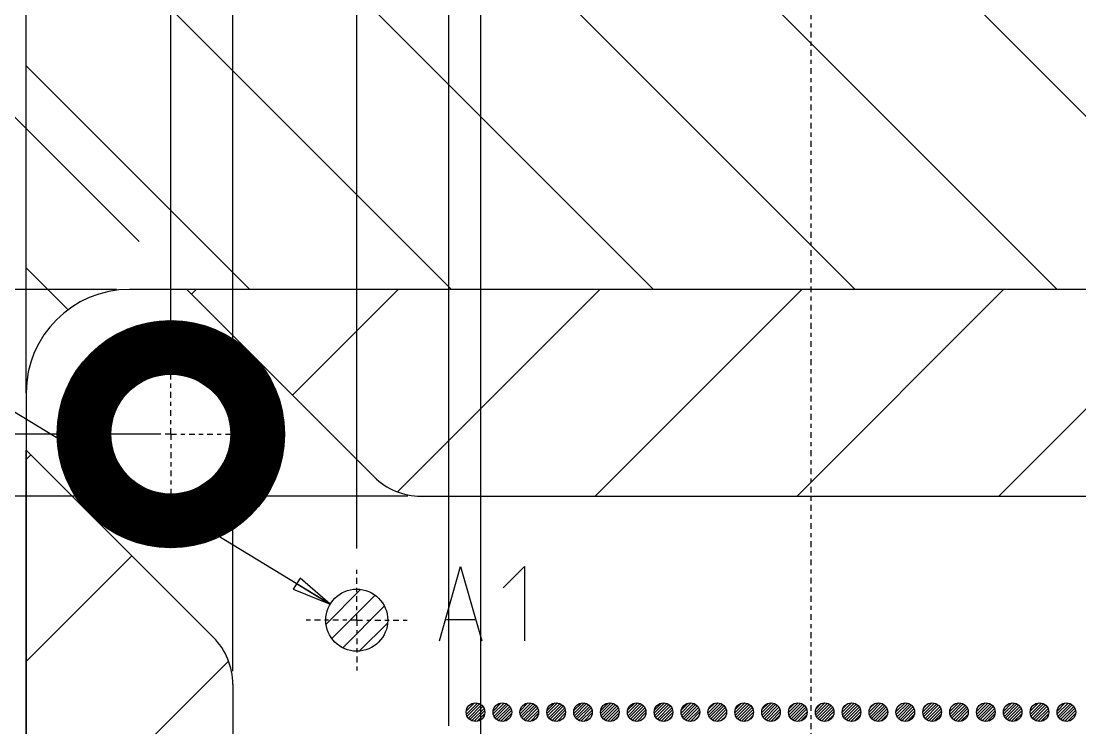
# Model space of a CAD drawing. Header units: inches. Extents: x 0 to 173, y 0 to 112.
# Drawn here: x 85.49 to 111.12, y 52.37 to 69.46 of the extents above; entities that cross this region are included whole.
import ezdxf

# ---------------------------------------------------------------- set-up
doc = ezdxf.new("R2010")
doc.units = ezdxf.units.IN
doc.header["$LTSCALE"] = 0.374
doc.header["$MEASUREMENT"] = 0
doc.linetypes.add('CENTER', pattern=[0.6, 0.375, -0.075, 0.075, -0.075])
doc.layers.get('0').update_dxf_attribs({"linetype": 'CONTINUOUS'})
for name, color, linetype in [('TIU14065-00684-01_DXF_DIMENSION', 7, 'CONTINUOUS'), ('TIU14065-00684-01_FP_DXF_AXIS', 7, 'CONTINUOUS'), ('TIU14065-006DXF_CONTINUOUS_LINE', 7, 'CONTINUOUS')]:
    doc.layers.add(name, color=color, linetype=linetype)

# ---------------------------------------------------------------- blocks, each defined once
blk = doc.blocks.new('_CLOSED')
at = {"color": 0, "linetype": 'ByBlock'}
for p, q in [((0, 0), (-1, 0.167)), ((-1, 0.167), (-1, -0.167)), ((-1, -0.167), (0, 0)), ((-1, 0), (0, 0))]:
    blk.add_line(p, q, dxfattribs=at)

msp = doc.modelspace()

# ---------------------------------------------------------------- linework, layer by layer
at = {"layer": 'TIU14065-00684-01_DXF_DIMENSION', "color": 2, "linetype": 'Continuous'}
for p, q in [((85.616, 60.791), (85.616, 93.924)), ((89.116, 61.749), (89.116, 93.924)), ((90.616, 53.739), (90.616, 93.924)), ((95.841, 52.416), (95.841, 93.924)), ((93.616, 56.705), (93.616, 93.559)), ((96.616, 25.291), (96.616, 73.103)), ((88.348, 64.13), (83.02, 69.458)), ((92.975, 55.362), (72.156, 68.008)), ((87.798, 62.973), (73.949, 62.973)), ((88.798, 59.473), (77.84, 59.473)), ((94.85, 57.973), (81.799, 57.973))]:
    msp.add_line(p, q, dxfattribs=at)
at = {"layer": 'TIU14065-00684-01_FP_DXF_AXIS', "color": 7, "linetype": 'CENTER'}
for p, q in [((104.616, 43.973), (104.616, 90.932)), ((89.116, 59.473), (89.116, 61.431)), ((89.116, 59.473), (87.158, 59.473)), ((89.116, 59.473), (89.116, 57.515)), ((89.116, 59.473), (91.074, 59.473))]:
    msp.add_line(p, q, dxfattribs=at)
at = {"layer": 'TIU14065-00684-01_FP_DXF_AXIS', "color": 2, "linetype": 'CENTER'}
for q in [(93.616, 56.231), (92.358, 54.973), (93.616, 53.715), (94.874, 54.973)]:
    msp.add_line((93.616, 54.973), q, dxfattribs=at)
at = {"layer": 'TIU14065-006DXF_CONTINUOUS_LINE', "color": 7, "linetype": 'Continuous'}
for p, q in [((85.616, 60.473), (85.616, 90.263)), ((121.116, 62.973), (88.116, 62.973)), ((121.116, 62.973), (88.116, 62.973)), ((85.616, 60.473), (85.616, 27.473))]:
    msp.add_line(p, q, dxfattribs=at)
at = {"layer": 'TIU14065-006DXF_CONTINUOUS_LINE', "color": 2, "linetype": 'Continuous'}
for p, q in [((115.451, 62.973), (88.161, 90.263)), ((110.566, 62.973), (85.616, 87.923)), ((105.68, 62.973), (85.616, 83.038)), ((100.795, 62.973), (85.616, 78.153)), ((95.91, 62.973), (85.616, 73.267)), ((91.025, 62.973), (85.616, 68.382)), ((86.63, 62.483), (85.616, 63.497)), ((89.617, 62.861), (89.73, 62.973)), ((92.06, 60.418), (94.615, 62.973)), ((94.603, 58.076), (99.5, 62.973)), ((99.386, 57.973), (104.386, 62.973)), ((104.271, 57.973), (109.271, 62.973)), ((109.156, 57.973), (114.156, 62.973)), ((86.367, 59.488), (89.101, 62.222)), ((86.367, 59.457), (89.132, 62.222)), ((86.369, 59.52), (89.068, 62.22)), ((86.369, 59.429), (89.16, 62.22)), ((86.37, 59.4), (89.189, 62.218)), ((86.371, 59.553), (89.036, 62.218)), ((86.372, 59.371), (89.217, 62.216)), ((86.373, 59.586), (89.003, 62.216)), ((86.374, 59.343), (89.246, 62.215)), ((86.375, 59.618), (88.97, 62.214)), ((86.376, 59.314), (89.275, 62.213)), ((86.377, 59.651), (88.938, 62.211)), ((86.378, 59.285), (89.303, 62.211)), ((86.379, 59.684), (88.905, 62.209)), ((86.38, 59.257), (89.332, 62.209)), ((86.382, 59.716), (88.872, 62.207)), ((86.382, 59.228), (89.361, 62.207)), ((86.384, 59.749), (88.84, 62.205)), ((86.384, 59.199), (89.389, 62.205)), ((86.386, 59.782), (88.807, 62.203)), ((86.386, 59.171), (89.418, 62.203)), ((86.387, 59.142), (89.447, 62.201)), ((86.388, 59.814), (88.774, 62.201)), ((86.389, 59.114), (89.475, 62.199)), ((86.393, 59.85), (88.739, 62.196)), ((86.394, 59.088), (89.501, 62.194)), ((86.399, 59.063), (89.526, 62.189)), ((86.4, 59.888), (88.701, 62.189)), ((86.405, 59.037), (89.552, 62.184)), ((86.408, 59.926), (88.663, 62.181)), ((86.41, 59.012), (89.577, 62.179)), ((86.415, 58.986), (89.603, 62.174)), ((86.415, 59.964), (88.625, 62.173)), ((86.42, 58.961), (89.628, 62.169)), ((86.423, 60.002), (88.587, 62.166)), ((86.425, 58.935), (89.654, 62.164)), ((86.43, 58.91), (89.679, 62.159)), ((86.431, 60.04), (88.549, 62.158)), ((86.435, 58.884), (89.705, 62.154)), ((86.438, 60.078), (88.51, 62.151)), ((86.44, 58.859), (89.73, 62.149)), ((86.446, 60.116), (88.472, 62.143)), ((86.453, 60.155), (88.434, 62.135)), ((86.463, 60.194), (88.394, 62.126)), ((86.478, 60.241), (88.348, 62.111)), ((86.494, 60.287), (88.302, 62.095)), ((86.51, 60.333), (88.256, 62.079)), ((86.525, 60.379), (88.21, 62.063)), ((86.541, 60.425), (88.163, 62.048)), ((86.557, 60.472), (88.117, 62.032)), ((86.572, 60.518), (88.071, 62.016)), ((88.24, 60.628), (89.755, 62.144)), ((88.332, 60.689), (89.781, 62.139)), ((88.412, 60.74), (89.806, 62.134)), ((88.473, 60.769), (89.831, 62.128)), ((88.533, 60.799), (89.854, 62.12)), ((88.586, 60.821), (89.877, 62.113)), ((88.632, 60.837), (89.9, 62.105)), ((88.678, 60.853), (89.923, 62.097)), ((88.724, 60.868), (89.945, 62.089)), ((88.765, 60.879), (89.968, 62.082)), ((88.803, 60.886), (89.991, 62.074)), ((88.841, 60.894), (90.014, 62.066)), ((88.879, 60.901), (90.037, 62.058)), ((88.918, 60.909), (90.059, 62.051)), ((88.952, 60.912), (90.082, 62.043)), ((88.984, 60.915), (90.105, 62.035)), ((89.017, 60.917), (90.128, 62.028)), ((89.05, 60.919), (90.151, 62.02)), ((89.082, 60.921), (90.173, 62.011)), ((86.6, 60.576), (88.013, 61.989)), ((86.63, 60.636), (87.953, 61.959)), ((86.659, 60.696), (87.892, 61.93)), ((86.689, 60.757), (87.832, 61.9)), ((86.719, 60.817), (87.772, 61.87)), ((86.764, 60.892), (87.697, 61.825)), ((86.825, 60.984), (87.604, 61.764)), ((89.115, 60.923), (90.193, 62.001)), ((89.144, 60.921), (90.214, 61.991)), ((89.172, 60.919), (90.234, 61.981)), ((89.201, 60.918), (90.255, 61.971)), ((89.23, 60.916), (90.275, 61.961)), ((89.258, 60.914), (90.295, 61.951)), ((89.287, 60.912), (90.316, 61.941)), ((89.314, 60.909), (90.336, 61.931)), ((89.34, 60.904), (90.357, 61.921)), ((89.365, 60.899), (90.377, 61.911)), ((89.391, 60.894), (90.398, 61.901)), ((89.416, 60.889), (90.418, 61.89)), ((89.442, 60.884), (90.439, 61.88)), ((89.467, 60.878), (90.459, 61.87)), ((89.492, 60.873), (90.48, 61.86)), ((89.515, 60.865), (90.499, 61.849)), ((89.538, 60.858), (90.517, 61.837)), ((89.561, 60.85), (90.536, 61.825)), ((89.584, 60.842), (90.554, 61.812)), ((89.606, 60.835), (90.572, 61.8)), ((89.629, 60.827), (90.59, 61.788)), ((89.652, 60.819), (90.609, 61.776)), ((89.674, 60.811), (90.627, 61.764)), ((89.695, 60.801), (90.645, 61.751)), ((86.887, 61.076), (87.512, 61.702)), ((86.984, 61.204), (87.385, 61.605)), ((89.715, 60.791), (90.664, 61.739)), ((89.736, 60.781), (90.682, 61.727)), ((89.756, 60.771), (90.7, 61.715)), ((89.777, 60.76), (90.719, 61.702)), ((89.797, 60.75), (90.737, 61.69)), ((89.818, 60.74), (90.755, 61.678)), ((89.838, 60.73), (90.774, 61.666)), ((89.857, 60.718), (90.792, 61.653)), ((89.875, 60.706), (90.808, 61.639)), ((89.893, 60.694), (90.824, 61.625)), ((89.911, 60.682), (90.84, 61.61)), ((89.93, 60.669), (90.857, 61.596)), ((89.948, 60.657), (90.873, 61.582)), ((89.966, 60.645), (90.889, 61.568)), ((89.985, 60.633), (90.905, 61.553)), ((90.002, 60.62), (90.922, 61.539)), ((90.019, 60.606), (90.938, 61.525)), ((90.035, 60.591), (90.954, 61.511)), ((90.051, 60.577), (90.971, 61.496)), ((90.068, 60.563), (90.987, 61.482)), ((90.084, 60.549), (91.003, 61.468)), ((90.1, 60.534), (91.019, 61.454)), ((90.116, 60.52), (91.036, 61.439)), ((90.133, 60.506), (91.052, 61.425)), ((90.148, 60.491), (91.067, 61.41)), ((90.162, 60.474), (91.081, 61.394)), ((90.176, 60.458), (91.096, 61.377)), ((90.191, 60.442), (91.11, 61.361)), ((90.205, 60.425), (91.124, 61.345)), ((90.219, 60.409), (91.138, 61.328)), ((90.234, 60.393), (91.153, 61.312)), ((90.248, 60.377), (91.167, 61.296)), ((90.262, 60.36), (91.181, 61.28)), ((90.275, 60.343), (91.196, 61.263)), ((90.287, 60.324), (91.21, 61.247)), ((90.299, 60.306), (91.224, 61.231)), ((90.312, 60.288), (91.238, 61.215)), ((90.324, 60.269), (91.253, 61.198)), ((90.336, 60.251), (91.267, 61.182)), ((90.348, 60.233), (91.281, 61.166)), ((90.36, 60.215), (91.295, 61.15)), ((90.372, 60.196), (91.308, 61.131)), ((90.383, 60.176), (91.32, 61.113)), ((90.393, 60.155), (91.332, 61.095)), ((90.403, 60.135), (91.345, 61.077)), ((90.413, 60.114), (91.357, 61.058)), ((90.423, 60.094), (91.369, 61.04)), ((90.433, 60.073), (91.381, 61.022)), ((90.443, 60.053), (91.394, 61.003)), ((90.453, 60.032), (91.406, 60.985)), ((90.461, 60.01), (91.418, 60.967)), ((90.469, 59.987), (91.43, 60.948)), ((90.477, 59.965), (91.442, 60.93)), ((90.485, 59.942), (91.455, 60.912)), ((90.492, 59.919), (91.467, 60.894)), ((90.5, 59.896), (91.479, 60.875)), ((90.508, 59.873), (91.491, 60.857)), ((90.516, 59.851), (91.502, 60.838)), ((90.521, 59.825), (91.513, 60.817)), ((90.526, 59.8), (91.523, 60.797)), ((90.531, 59.774), (91.533, 60.776)), ((90.536, 59.749), (91.543, 60.756)), ((90.541, 59.723), (91.553, 60.735)), ((90.546, 59.698), (91.563, 60.715)), ((90.551, 59.673), (91.573, 60.694)), ((90.554, 59.645), (91.583, 60.674)), ((90.556, 59.617), (91.593, 60.653)), ((90.558, 59.588), (91.603, 60.633)), ((90.559, 59.375), (91.67, 60.486)), ((90.56, 59.559), (91.613, 60.613)), ((90.561, 59.408), (91.662, 60.509)), ((90.562, 59.531), (91.624, 60.592)), ((90.564, 59.502), (91.634, 60.572)), ((90.564, 59.441), (91.654, 60.531)), ((90.566, 59.473), (91.644, 60.551)), ((86.445, 58.833), (87.961, 60.349)), ((86.45, 58.808), (87.899, 60.257)), ((90.442, 58.892), (91.763, 60.212)), ((90.464, 58.944), (91.755, 60.235)), ((90.48, 58.99), (91.747, 60.258)), ((90.496, 59.037), (91.739, 60.281)), ((90.511, 59.083), (91.732, 60.303)), ((90.521, 59.124), (91.724, 60.326)), ((90.529, 59.162), (91.716, 60.349)), ((90.537, 59.2), (91.709, 60.372)), ((90.544, 59.238), (91.701, 60.395)), ((90.552, 59.276), (91.693, 60.417)), ((90.555, 59.31), (91.685, 60.44)), ((90.557, 59.343), (91.678, 60.463)), ((86.455, 58.782), (87.849, 60.177)), ((86.461, 58.757), (87.82, 60.116)), ((86.468, 58.735), (87.79, 60.056)), ((86.476, 58.712), (87.768, 60.003)), ((86.484, 58.689), (87.752, 59.957)), ((88.501, 56.798), (91.791, 60.088)), ((88.526, 56.793), (91.796, 60.063)), ((88.552, 56.787), (91.801, 60.037)), ((88.577, 56.782), (91.806, 60.012)), ((88.603, 56.777), (91.811, 59.986)), ((88.628, 56.772), (91.817, 59.961)), ((90.272, 58.6), (91.786, 60.114)), ((90.334, 58.692), (91.781, 60.139)), ((90.383, 58.771), (91.776, 60.165)), ((90.413, 58.832), (91.77, 60.189)), ((86.492, 58.666), (87.736, 59.911)), ((86.499, 58.643), (87.721, 59.865)), ((86.507, 58.621), (87.71, 59.824)), ((86.515, 58.598), (87.703, 59.786)), ((86.523, 58.575), (87.695, 59.747)), ((86.53, 58.552), (87.687, 59.709)), ((88.653, 56.767), (91.822, 59.935)), ((88.679, 56.762), (91.827, 59.91)), ((88.704, 56.757), (91.832, 59.884)), ((88.73, 56.752), (91.837, 59.859)), ((88.755, 56.747), (91.842, 59.833)), ((88.784, 56.745), (91.844, 59.805)), ((88.813, 56.743), (91.846, 59.776)), ((88.841, 56.741), (91.848, 59.748)), ((88.87, 56.739), (91.85, 59.719)), ((86.538, 58.529), (87.68, 59.671)), ((86.546, 58.507), (87.676, 59.637)), ((86.554, 58.484), (87.674, 59.605)), ((86.561, 58.461), (87.672, 59.572)), ((86.569, 58.438), (87.67, 59.539)), ((86.577, 58.416), (87.668, 59.507)), ((86.587, 58.396), (87.666, 59.474)), ((86.598, 58.375), (87.668, 59.445)), ((88.898, 56.737), (91.851, 59.69)), ((88.927, 56.735), (91.853, 59.662)), ((88.956, 56.734), (91.855, 59.633)), ((88.984, 56.732), (91.857, 59.604)), ((89.013, 56.73), (91.859, 59.576)), ((89.042, 56.728), (91.861, 59.547)), ((89.07, 56.726), (91.863, 59.518)), ((89.099, 56.724), (91.865, 59.49)), ((89.129, 56.724), (91.865, 59.459)), ((86.608, 58.355), (87.669, 59.417)), ((86.618, 58.334), (87.671, 59.388)), ((86.628, 58.314), (87.673, 59.359)), ((86.638, 58.293), (87.675, 59.331)), ((86.648, 58.273), (87.677, 59.302)), ((86.658, 58.252), (87.68, 59.274)), ((86.668, 58.232), (87.685, 59.249)), ((86.678, 58.212), (87.69, 59.223)), ((86.688, 58.191), (87.695, 59.198)), ((89.162, 56.726), (91.863, 59.427)), ((89.195, 56.728), (91.861, 59.394)), ((89.227, 56.73), (91.858, 59.361)), ((89.26, 56.733), (91.856, 59.329)), ((89.293, 56.735), (91.854, 59.296)), ((89.325, 56.737), (91.852, 59.263)), ((89.358, 56.739), (91.85, 59.231)), ((89.391, 56.741), (91.848, 59.198)), ((85.616, 58.859), (85.728, 58.971)), ((86.698, 58.171), (87.7, 59.173)), ((86.708, 58.15), (87.705, 59.147)), ((86.719, 58.13), (87.71, 59.122)), ((86.729, 58.109), (87.716, 59.096)), ((86.74, 58.09), (87.723, 59.074)), ((86.752, 58.072), (87.731, 59.051)), ((86.764, 58.053), (87.739, 59.028)), ((86.776, 58.035), (87.747, 59.005)), ((86.789, 58.017), (87.754, 58.982)), ((86.801, 57.998), (87.762, 58.96)), ((86.813, 57.98), (87.77, 58.937)), ((89.423, 56.743), (91.846, 59.165)), ((89.456, 56.745), (91.843, 59.133)), ((89.491, 56.75), (91.839, 59.098)), ((89.529, 56.758), (91.831, 59.06)), ((89.567, 56.765), (91.824, 59.021)), ((89.606, 56.773), (91.816, 58.983)), ((89.644, 56.78), (91.809, 58.945)), ((86.825, 57.962), (87.778, 58.914)), ((86.837, 57.943), (87.788, 58.894)), ((86.85, 57.925), (87.798, 58.874)), ((86.862, 57.907), (87.808, 58.853)), ((86.874, 57.889), (87.818, 58.833)), ((86.886, 57.87), (87.828, 58.812)), ((86.899, 57.852), (87.838, 58.792)), ((86.911, 57.834), (87.849, 58.771)), ((86.923, 57.815), (87.859, 58.751)), ((86.936, 57.797), (87.871, 58.732)), ((86.95, 57.781), (87.883, 58.714)), ((86.964, 57.765), (87.895, 58.696)), ((86.978, 57.748), (87.907, 58.677)), ((89.682, 56.788), (91.801, 58.907)), ((89.72, 56.795), (91.793, 58.869)), ((89.758, 56.803), (91.786, 58.831)), ((89.796, 56.811), (91.778, 58.793)), ((89.836, 56.82), (91.769, 58.753)), ((89.882, 56.835), (91.754, 58.707)), ((86.993, 57.732), (87.919, 58.659)), ((87.007, 57.716), (87.932, 58.641)), ((87.021, 57.7), (87.944, 58.622)), ((87.035, 57.683), (87.956, 58.604)), ((87.05, 57.667), (87.969, 58.586)), ((87.064, 57.651), (87.983, 58.57)), ((87.078, 57.635), (87.997, 58.554)), ((87.092, 57.618), (88.012, 58.538)), ((87.107, 57.602), (88.026, 58.521)), ((87.121, 57.586), (88.04, 58.505)), ((87.135, 57.569), (88.055, 58.489)), ((87.15, 57.553), (88.069, 58.472)), ((87.164, 57.537), (88.083, 58.456)), ((87.179, 57.522), (88.098, 58.441)), ((87.195, 57.507), (88.115, 58.427)), ((89.928, 56.851), (91.738, 58.661)), ((89.974, 56.867), (91.722, 58.615)), ((90.021, 56.882), (91.706, 58.568)), ((90.067, 56.898), (91.691, 58.522)), ((90.113, 56.914), (91.675, 58.476)), ((90.159, 56.929), (91.659, 58.43)), ((87.212, 57.493), (88.131, 58.412)), ((87.228, 57.479), (88.147, 58.398)), ((87.244, 57.465), (88.163, 58.384)), ((87.26, 57.45), (88.18, 58.37)), ((87.277, 57.436), (88.196, 58.355)), ((87.293, 57.422), (88.212, 58.341)), ((87.309, 57.408), (88.228, 58.327)), ((87.325, 57.393), (88.246, 58.314)), ((87.342, 57.379), (88.264, 58.302)), ((87.358, 57.365), (88.283, 58.29)), ((87.374, 57.35), (88.301, 58.277)), ((87.391, 57.336), (88.319, 58.265)), ((87.407, 57.322), (88.338, 58.253)), ((87.423, 57.308), (88.356, 58.241)), ((87.439, 57.293), (88.374, 58.228)), ((87.457, 57.281), (88.393, 58.216)), ((87.476, 57.269), (88.413, 58.206)), ((87.494, 57.256), (88.434, 58.196)), ((87.512, 57.244), (88.454, 58.186)), ((87.531, 57.232), (88.475, 58.176)), ((87.549, 57.22), (88.495, 58.166)), ((88.399, 56.818), (89.757, 58.176)), ((88.424, 56.813), (89.817, 58.206)), ((88.45, 56.808), (89.897, 58.255)), ((88.475, 56.803), (89.989, 58.317)), ((90.217, 56.956), (91.632, 58.372)), ((90.277, 56.986), (91.603, 58.312)), ((90.337, 57.016), (91.573, 58.252)), ((90.397, 57.046), (91.543, 58.191)), ((87.567, 57.208), (88.516, 58.156)), ((87.585, 57.195), (88.536, 58.146)), ((87.604, 57.183), (88.556, 58.136)), ((87.622, 57.171), (88.579, 58.127)), ((87.64, 57.159), (88.601, 58.12)), ((87.659, 57.146), (88.624, 58.112)), ((87.677, 57.134), (88.647, 58.104)), ((87.695, 57.122), (88.67, 58.096)), ((87.714, 57.11), (88.693, 58.089)), ((87.732, 57.097), (88.715, 58.081)), ((87.751, 57.086), (88.738, 58.073)), ((87.772, 57.076), (88.763, 58.068)), ((87.792, 57.066), (88.789, 58.063)), ((87.813, 57.056), (88.814, 58.058)), ((87.833, 57.046), (88.84, 58.053)), ((87.854, 57.036), (88.865, 58.048)), ((87.874, 57.026), (88.891, 58.043)), ((87.894, 57.016), (88.916, 58.038)), ((87.915, 57.006), (88.944, 58.034)), ((87.935, 56.996), (88.972, 58.033)), ((87.956, 56.985), (89.001, 58.031)), ((87.976, 56.975), (89.03, 58.029)), ((87.997, 56.965), (89.058, 58.027)), ((88.017, 56.955), (89.087, 58.025)), ((88.038, 56.945), (89.116, 58.023)), ((88.058, 56.935), (89.148, 58.025)), ((88.08, 56.927), (89.181, 58.027)), ((88.103, 56.919), (89.214, 58.03)), ((88.126, 56.911), (89.246, 58.032)), ((88.149, 56.904), (89.279, 58.034)), ((88.171, 56.896), (89.313, 58.037)), ((88.194, 56.888), (89.351, 58.045)), ((88.217, 56.88), (89.389, 58.052)), ((88.24, 56.873), (89.427, 58.06)), ((88.263, 56.865), (89.465, 58.067)), ((88.285, 56.857), (89.506, 58.078)), ((88.308, 56.849), (89.552, 58.093)), ((88.331, 56.842), (89.598, 58.109)), ((88.354, 56.834), (89.645, 58.125)), ((88.377, 56.826), (89.697, 58.147)), ((90.458, 57.075), (91.514, 58.131)), ((90.532, 57.119), (91.469, 58.056)), ((90.624, 57.181), (91.408, 57.964)), ((90.716, 57.242), (91.346, 57.872)), ((90.84, 57.335), (91.253, 57.749)), ((85.616, 53.974), (88.171, 56.529)), ((92.872, 54.879), (93.71, 55.717)), ((93.012, 54.53), (94.059, 55.577)), ((93.276, 54.306), (94.283, 55.313)), ((93.686, 54.228), (94.361, 54.903)), ((85.616, 49.088), (90.513, 53.985)), ((96.267, 52.771), (96.468, 52.972)), ((96.271, 52.703), (96.536, 52.968)), ((96.289, 52.649), (96.589, 52.95)), ((96.317, 52.606), (96.633, 52.922)), ((96.353, 52.57), (96.669, 52.886)), ((96.398, 52.543), (96.696, 52.84)), ((96.454, 52.527), (96.712, 52.785)), ((96.917, 52.775), (97.114, 52.971)), ((96.92, 52.706), (97.183, 52.969)), ((96.938, 52.652), (97.237, 52.951)), ((96.965, 52.607), (97.281, 52.923)), ((97.001, 52.572), (97.317, 52.887)), ((97.046, 52.544), (97.344, 52.843)), ((97.101, 52.527), (97.362, 52.788)), ((97.568, 52.779), (97.76, 52.971)), ((97.57, 52.709), (97.83, 52.969)), ((97.587, 52.654), (97.885, 52.952)), ((97.614, 52.609), (97.93, 52.925)), ((97.65, 52.573), (97.966, 52.889)), ((97.694, 52.546), (97.993, 52.845)), ((97.748, 52.528), (98.011, 52.791)), ((98.219, 52.783), (98.406, 52.97)), ((98.219, 52.712), (98.477, 52.97)), ((98.236, 52.656), (98.533, 52.953)), ((98.262, 52.611), (98.578, 52.927)), ((98.298, 52.575), (98.614, 52.891)), ((98.342, 52.547), (98.642, 52.847)), ((98.395, 52.528), (98.661, 52.794)), ((98.868, 52.714), (99.124, 52.97)), ((98.87, 52.787), (99.052, 52.969)), ((98.885, 52.659), (99.18, 52.954)), ((98.911, 52.613), (99.226, 52.928)), ((98.946, 52.576), (99.262, 52.893)), ((98.989, 52.548), (99.291, 52.85)), ((99.042, 52.529), (99.31, 52.797)), ((99.518, 52.717), (99.772, 52.971)), ((99.52, 52.792), (99.697, 52.968)), ((99.533, 52.661), (99.828, 52.955)), ((99.56, 52.615), (99.874, 52.929)), ((99.594, 52.578), (99.911, 52.895)), ((99.637, 52.549), (99.94, 52.852)), ((99.689, 52.529), (99.959, 52.799)), ((100.168, 52.72), (100.419, 52.971)), ((100.171, 52.796), (100.343, 52.968)), ((100.182, 52.663), (100.476, 52.956)), ((100.208, 52.617), (100.522, 52.931)), ((100.242, 52.58), (100.559, 52.896)), ((100.285, 52.55), (100.589, 52.854)), ((100.336, 52.53), (100.609, 52.802)), ((100.817, 52.723), (101.065, 52.972)), ((100.822, 52.8), (100.989, 52.967)), ((100.832, 52.666), (101.123, 52.957)), ((100.857, 52.619), (101.17, 52.932)), ((100.891, 52.581), (101.208, 52.898)), ((100.932, 52.551), (101.238, 52.856)), ((100.984, 52.531), (101.258, 52.805)), ((101.467, 52.727), (101.712, 52.972)), ((101.473, 52.804), (101.634, 52.966)), ((101.481, 52.668), (101.77, 52.958)), ((101.505, 52.621), (101.818, 52.933)), ((101.539, 52.583), (101.856, 52.9)), ((101.58, 52.552), (101.887, 52.859)), ((101.631, 52.531), (101.908, 52.808)), ((102.117, 52.73), (102.359, 52.972)), ((102.124, 52.809), (102.28, 52.965)), ((102.13, 52.671), (102.418, 52.959)), ((102.154, 52.623), (102.465, 52.935)), ((102.187, 52.584), (102.504, 52.902)), ((102.228, 52.553), (102.535, 52.861)), ((102.278, 52.532), (102.557, 52.81)), ((102.767, 52.733), (103.006, 52.972)), ((102.776, 52.814), (102.925, 52.963)), ((102.779, 52.673), (103.065, 52.96)), ((102.803, 52.625), (103.113, 52.936)), ((102.835, 52.586), (103.153, 52.904)), ((102.876, 52.555), (103.184, 52.863)), ((102.926, 52.533), (103.206, 52.813)), ((103.416, 52.736), (103.653, 52.972)), ((103.428, 52.819), (103.569, 52.961)), ((103.428, 52.676), (103.713, 52.961)), ((103.451, 52.627), (103.761, 52.938)), ((103.483, 52.588), (103.801, 52.906)), ((103.524, 52.556), (103.833, 52.865)), ((103.573, 52.534), (103.855, 52.816)), ((104.066, 52.74), (104.299, 52.973)), ((104.077, 52.679), (104.36, 52.962)), ((104.08, 52.825), (104.214, 52.959)), ((104.1, 52.63), (104.409, 52.939)), ((104.131, 52.589), (104.45, 52.907)), ((104.172, 52.558), (104.481, 52.867)), ((104.221, 52.535), (104.504, 52.818)), ((104.716, 52.743), (104.946, 52.973)), ((104.726, 52.681), (105.008, 52.963)), ((104.731, 52.83), (104.859, 52.958)), ((104.749, 52.632), (105.057, 52.94)), ((104.78, 52.591), (105.098, 52.909)), ((104.82, 52.559), (105.13, 52.869)), ((104.868, 52.536), (105.153, 52.821)), ((105.366, 52.746), (105.593, 52.973)), ((105.375, 52.684), (105.655, 52.963)), ((105.383, 52.835), (105.504, 52.956)), ((105.397, 52.634), (105.705, 52.942)), ((105.428, 52.593), (105.746, 52.911)), ((105.468, 52.56), (105.778, 52.871)), ((105.516, 52.537), (105.802, 52.823)), ((106.016, 52.749), (106.24, 52.973)), ((106.025, 52.686), (106.303, 52.964)), ((106.037, 52.842), (106.147, 52.952)), ((106.046, 52.636), (106.353, 52.943)), ((106.077, 52.595), (106.394, 52.912)), ((106.116, 52.562), (106.427, 52.873)), ((106.163, 52.537), (106.451, 52.826)), ((106.666, 52.753), (106.886, 52.973)), ((106.674, 52.689), (106.95, 52.965)), ((106.69, 52.849), (106.79, 52.949)), ((106.695, 52.638), (107.001, 52.944)), ((106.725, 52.596), (107.042, 52.914)), ((106.764, 52.563), (107.076, 52.875)), ((106.811, 52.538), (107.101, 52.828)), ((107.316, 52.757), (107.532, 52.973)), ((107.323, 52.692), (107.597, 52.966)), ((107.343, 52.855), (107.433, 52.946)), ((107.344, 52.64), (107.649, 52.945)), ((107.373, 52.598), (107.691, 52.915)), ((107.411, 52.564), (107.724, 52.877)), ((107.458, 52.539), (107.75, 52.831)), ((107.966, 52.76), (108.179, 52.972)), ((107.972, 52.694), (108.244, 52.966)), ((107.992, 52.643), (108.296, 52.946)), ((107.997, 52.863), (108.076, 52.941)), ((108.022, 52.6), (108.339, 52.917)), ((108.059, 52.566), (108.373, 52.879)), ((108.105, 52.54), (108.399, 52.833)), ((108.617, 52.764), (108.825, 52.972)), ((108.622, 52.697), (108.892, 52.967)), ((108.641, 52.645), (108.944, 52.948)), ((108.654, 52.873), (108.715, 52.934)), ((108.67, 52.602), (108.987, 52.919)), ((108.707, 52.567), (109.022, 52.881)), ((108.753, 52.541), (109.048, 52.836)), ((109.267, 52.768), (109.471, 52.972)), ((109.271, 52.7), (109.539, 52.968)), ((109.29, 52.647), (109.592, 52.949)), ((109.311, 52.884), (109.355, 52.928)), ((109.319, 52.604), (109.635, 52.92)), ((109.355, 52.569), (109.67, 52.884)), ((109.401, 52.542), (109.697, 52.838)), ((109.456, 52.526), (109.713, 52.782)), ((109.917, 52.771), (110.118, 52.972)), ((109.921, 52.703), (110.186, 52.968)), ((109.939, 52.649), (110.239, 52.95)), ((109.967, 52.606), (110.283, 52.922)), ((110.003, 52.57), (110.319, 52.886)), ((110.048, 52.543), (110.346, 52.84)), ((110.104, 52.527), (110.362, 52.785)), ((110.567, 52.775), (110.764, 52.971)), ((110.57, 52.706), (110.833, 52.969)), ((110.588, 52.652), (110.887, 52.951)), ((110.615, 52.607), (110.931, 52.923)), ((110.651, 52.572), (110.967, 52.887)), ((110.696, 52.544), (110.994, 52.843)), ((110.751, 52.527), (111.012, 52.788)), ((96.525, 52.526), (96.713, 52.714)), ((97.171, 52.525), (97.364, 52.718)), ((97.817, 52.525), (98.014, 52.722)), ((98.463, 52.525), (98.664, 52.726)), ((98.597, 52.587), (98.602, 52.592)), ((99.11, 52.524), (99.314, 52.729)), ((99.225, 52.568), (99.271, 52.614)), ((99.756, 52.524), (99.965, 52.733)), ((99.864, 52.561), (99.928, 52.625)), ((100.402, 52.524), (100.615, 52.737)), ((100.504, 52.554), (100.585, 52.635)), ((101.049, 52.524), (101.265, 52.74)), ((101.147, 52.55), (101.239, 52.642)), ((101.695, 52.523), (101.915, 52.744)), ((101.79, 52.547), (101.892, 52.649)), ((102.341, 52.523), (102.566, 52.748)), ((102.433, 52.544), (102.545, 52.655)), ((102.988, 52.523), (103.216, 52.751)), ((103.077, 52.54), (103.199, 52.662)), ((103.635, 52.524), (103.865, 52.754)), ((103.722, 52.538), (103.85, 52.667)), ((104.282, 52.524), (104.515, 52.757)), ((104.366, 52.537), (104.502, 52.672)), ((104.928, 52.524), (105.165, 52.76)), ((105.011, 52.535), (105.154, 52.678)), ((105.575, 52.524), (105.815, 52.764)), ((105.656, 52.533), (105.806, 52.683)), ((106.222, 52.524), (106.464, 52.767)), ((106.301, 52.531), (106.457, 52.688)), ((106.869, 52.525), (107.114, 52.77)), ((106.946, 52.53), (107.109, 52.693)), ((107.515, 52.525), (107.764, 52.773)), ((107.592, 52.529), (107.759, 52.697)), ((108.162, 52.525), (108.414, 52.777)), ((108.238, 52.529), (108.41, 52.701)), ((108.809, 52.525), (109.063, 52.78)), ((108.883, 52.528), (109.061, 52.705)), ((109.529, 52.527), (109.712, 52.71)), ((110.175, 52.526), (110.363, 52.714)), ((110.821, 52.525), (111.014, 52.718))]:
    msp.add_line(p, q, dxfattribs=at)
at = {"layer": 'TIU14065-006DXF_CONTINUOUS_LINE', "color": 4, "linetype": 'Continuous'}
for p, q in [((89.505, 62.973), (94.036, 58.442)), ((119.727, 62.973), (89.505, 62.973)), ((85.616, 28.862), (85.616, 59.084)), ((85.616, 59.084), (90.147, 54.553)), ((95.168, 57.973), (114.064, 57.973)), ((95.616, 54.473), (96.13, 56.273)), ((96.13, 56.273), (96.644, 54.473)), ((97.159, 55.759), (97.673, 56.273)), ((97.673, 56.273), (97.673, 54.473)), ((95.787, 54.987), (96.473, 54.987)), ((90.616, 53.421), (90.616, 34.525))]:
    msp.add_line(p, q, dxfattribs=at)
for centre, radius in [((89.116, 59.473), 2.75), ((89.116, 59.473), 1.45), ((93.616, 54.973), 0.75)]:
    msp.add_circle(centre, radius, dxfattribs=at)
at = {"layer": 'TIU14065-006DXF_CONTINUOUS_LINE', "color": 7, "linetype": 'Continuous'}
for centre, radius in [((89.116, 59.473), 1.45), ((93.616, 54.973), 0.75), ((96.491, 52.748), 0.225), ((97.141, 52.748), 0.225), ((97.791, 52.748), 0.225), ((98.441, 52.748), 0.225), ((99.091, 52.748), 0.225), ((99.741, 52.748), 0.225), ((100.391, 52.748), 0.225), ((101.041, 52.748), 0.225), ((101.691, 52.748), 0.225), ((102.341, 52.748), 0.225), ((102.991, 52.748), 0.225), ((103.641, 52.748), 0.225), ((104.291, 52.748), 0.225), ((104.941, 52.748), 0.225), ((105.591, 52.748), 0.225), ((106.241, 52.748), 0.225), ((106.891, 52.748), 0.225), ((107.541, 52.748), 0.225), ((108.191, 52.748), 0.225), ((108.841, 52.748), 0.225), ((109.491, 52.748), 0.225), ((110.141, 52.748), 0.225), ((110.791, 52.748), 0.225)]:
    msp.add_circle(centre, radius, dxfattribs=at)
msp.add_arc((88.116, 60.473), 2.5, 90, 180, dxfattribs=at)
msp.add_arc((88.116, 60.473), 2.5, 90, 180, dxfattribs=at)
at = {"layer": 'TIU14065-006DXF_CONTINUOUS_LINE', "color": 4, "linetype": 'Continuous'}
for centre, start, end in [((95.168, 59.573), 225, 270), ((89.016, 53.421), 0, 45)]:
    msp.add_arc(centre, 1.6, start, end, dxfattribs=at)

# ---------------------------------------------------------------- block references
at = {"layer": 'TIU14065-00684-01_DXF_DIMENSION', "color": 2, "linetype": 'Continuous', "xscale": 0.9525000000000002, "yscale": 0.9524999999999998, "zscale": 0.9524999999999998, "rotation": 328.7251740588}
msp.add_blockref('_CLOSED', (92.975, 55.362), dxfattribs=at)

doc.saveas('drawing.dxf')
